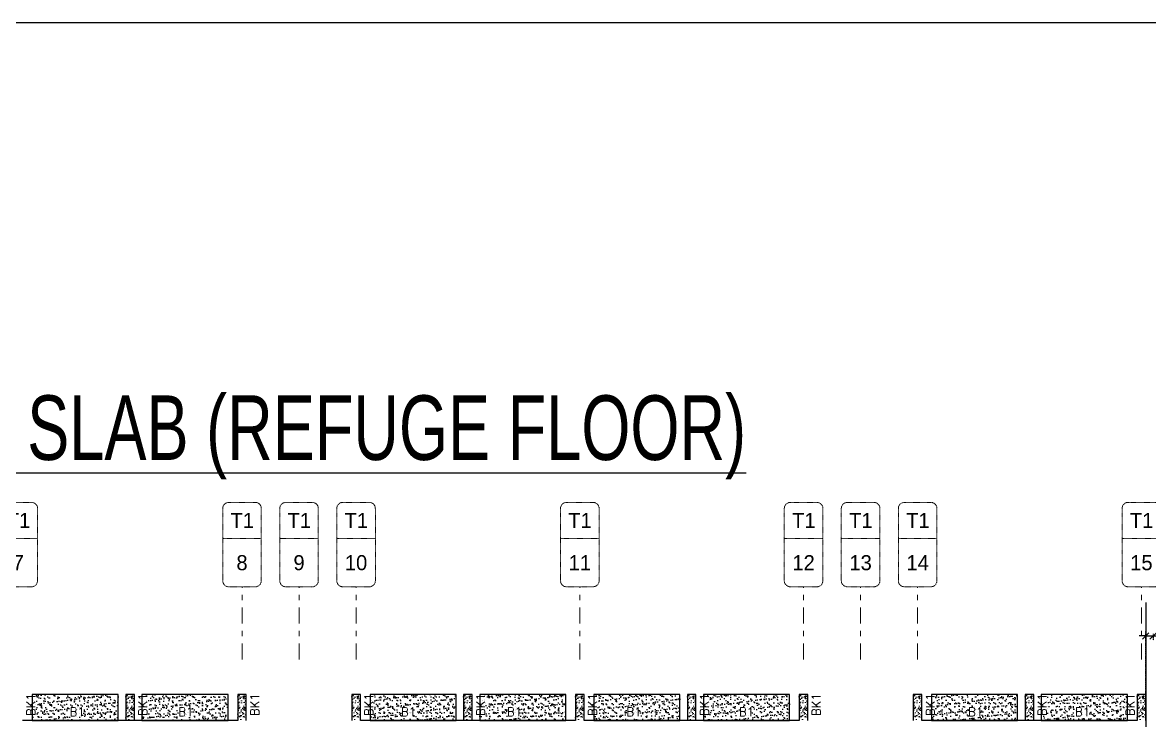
# Model space of a CAD drawing. Header units: millimetres. Extents: x 1078357 to 2594950, y -4969473 to -4636555.
# Drawn here: x 1947776 to 1973964, y -4653204 to -4636994 of the extents above; entities that cross this region are included whole.
import ezdxf
from ezdxf.enums import TextEntityAlignment as Align

# ---------------------------------------------------------------- set-up
doc = ezdxf.new("R2010")
doc.units = ezdxf.units.MM
doc.header["$PDMODE"] = 35
for name, pattern in [('CENTER', [2, 1.25, -0.25, 0.25, -0.25]), ('CONTINOUS', [0]), ('DGN STYLE 7', [8.34, 3.75, -1.67, 1.25, -1.67]), ('DOT', [0.25, 0, -0.25]), ('HIDDEN', [0.375, 0.25, -0.125]), ('New Retail block$0$CONTINOUS', [0])]:
    doc.linetypes.add(name, pattern=pattern)
doc.layers.get('0').update_dxf_attribs({"lineweight": 0})
doc.layers.get('Defpoints').update_dxf_attribs({"lineweight": 0})
for name, color, linetype, lineweight in [('A-_ANOTDIMA_D-', 6, 'Continuous', 13), ('A-_ANOTGRID_E-', 8, 'DGN STYLE 7', 13), ('Boundary', 40, 'Continuous', 30), ('GRID LINE', 8, 'Continuous', 0), ('HATCH', 8, 'Continuous', 30), ('S-NON STR RCC WALL', 8, 'Continuous', 0)]:
    doc.layers.add(name, color=color, linetype=linetype, lineweight=lineweight)
for name, color, linetype in [('B-200x650', 241, 'HIDDEN'), ('EXPANSION JOINT', 10, 'HIDDEN'), ('EXPANTION JOINT', 240, 'Continuous'), ('S TEXT', 7, 'Continuous'), ('S-PROJECTION', 54, 'New Retail block$0$CONTINOUS')]:
    doc.layers.add(name, color=color, linetype=linetype)
doc.styles.add('Roman', font='romans')
doc.styles.add('ROMANS', font='romans.shx', dxfattribs={"width": 0.85})
doc.styles.add('SANSSERIF', font='sas_____.pfb')
doc.styles.get("Standard").update_dxf_attribs({"font": 'Adani Regular.ttf', "height": 500})
doc.dimstyles.new('HARESH', dxfattribs={"dimtxt": 150, "dimasz": 75, "dimexe": 0, "dimexo": 0, "dimgap": 25, "dimtad": 1, "dimdec": 0, "dimdsep": 46, "dimtxsty": 'Roman', "dimblk": 'OBLIQUE', "dimcen": 225, "dimdle": 25, "dimclrd": 2, "dimclre": 2, "dimclrt": 7, "dimadec": 8, "dimazin": 1, "dimtfac": 1, "dimtdec": 0, "dimtmove": 0, "dimatfit": 0, "dimfxl": 1, "dimlwd": -1, "dimlwe": -1, "dimarcsym": 0})

# ---------------------------------------------------------------- blocks, each defined once
blk = doc.blocks.new('_Oblique')
at = {"color": 0, "linetype": 'ByBlock', "lineweight": -2}
blk.add_line((-0.5, -0.5), (0.5, 0.5), dxfattribs=at)
blk = doc.blocks.new('*D1143')
at = {"layer": 'Defpoints', "color": 0, "linetype": 'CONTINOUS', "ltscale": 0.5, "transparency": 16777216}
for p in [(1974051, -4651190, 3), (1974051, -4651241), (1973877, -4653203, 0)]:
    blk.add_point(p, dxfattribs=at)
at = {"layer": 'EXPANTION JOINT', "color": 2, "linetype": 'DOT', "ltscale": 0.5, "transparency": 16777216}
for p, q in [((1973877, -4653203), (1973877, -4651141)), ((1974051, -4651190), (1974051, -4651341))]:
    blk.add_line(p, q, dxfattribs=at)
at = {"layer": 'EXPANTION JOINT', "color": 2, "linetype": 'CONTINOUS', "ltscale": 0.5, "transparency": 16777216}
for p, q in [((1973877, -4651241), (1973727, -4651241)), ((1973877, -4651241), (1974051, -4651241)), ((1974051, -4651241), (1977416, -4651241))]:
    blk.add_line(p, q, dxfattribs=at)
at = {"layer": 'EXPANTION JOINT', "color": 2, "linetype": 'CONTINOUS', "ltscale": 0.5, "transparency": 16777216, "xscale": 150, "yscale": 150, "zscale": 150}
blk.add_blockref('_Oblique', (1973877, -4651241), dxfattribs=at)
at = {"layer": 'EXPANTION JOINT', "color": 2, "linetype": 'CONTINOUS', "ltscale": 0.5, "transparency": 16777216, "xscale": 150, "yscale": 150, "zscale": 150, "rotation": 180}
blk.add_blockref('_Oblique', (1974051, -4651241), dxfattribs=at)
at = {"layer": 'EXPANTION JOINT', "color": 7, "linetype": 'CONTINOUS', "ltscale": 0.5, "transparency": 16777216, "char_height": 225, "attachment_point": 5, "style": 'Roman'}
for s, insert in [('175mm', (1975884, -4651053)), ('EXPANSION JOINT ', (1975884, -4651428))]:
    blk.add_mtext(s, dxfattribs=dict(at, insert=insert))
blk = doc.blocks.new('*D1144')
at = {"layer": 'Defpoints', "color": 0, "linetype": 'CONTINOUS', "ltscale": 0.5, "transparency": 16777216}
for p in [(1974051, -4651190, 3), (1974051, -4651241), (1973877, -4653203, 0)]:
    blk.add_point(p, dxfattribs=at)
at = {"layer": 'EXPANTION JOINT', "color": 2, "linetype": 'DOT', "ltscale": 0.5, "transparency": 16777216}
for p, q in [((1973877, -4653203), (1973877, -4651141)), ((1974051, -4651190), (1974051, -4651341))]:
    blk.add_line(p, q, dxfattribs=at)
at = {"layer": 'EXPANTION JOINT', "color": 2, "linetype": 'CONTINOUS', "ltscale": 0.5, "transparency": 16777216}
for p, q in [((1973877, -4651241), (1973727, -4651241)), ((1973877, -4651241), (1974051, -4651241)), ((1974051, -4651241), (1977416, -4651241))]:
    blk.add_line(p, q, dxfattribs=at)
at = {"layer": 'EXPANTION JOINT', "color": 2, "linetype": 'CONTINOUS', "ltscale": 0.5, "transparency": 16777216, "xscale": 150, "yscale": 150, "zscale": 150}
blk.add_blockref('_Oblique', (1973877, -4651241), dxfattribs=at)
at = {"layer": 'EXPANTION JOINT', "color": 2, "linetype": 'CONTINOUS', "ltscale": 0.5, "transparency": 16777216, "xscale": 150, "yscale": 150, "zscale": 150, "rotation": 180}
blk.add_blockref('_Oblique', (1974051, -4651241), dxfattribs=at)
at = {"layer": 'EXPANTION JOINT', "color": 7, "linetype": 'CONTINOUS', "ltscale": 0.5, "transparency": 16777216, "char_height": 225, "attachment_point": 5, "style": 'Roman'}
for s, insert in [('175mm', (1975884, -4651053)), ('EXPANSION JOINT ', (1975884, -4651428))]:
    blk.add_mtext(s, dxfattribs=dict(at, insert=insert))
blk = doc.blocks.new('Tower grid nomenclature-ex')
at = {"layer": 'A-_ANOTGRID_E-'}
blk.add_lwpolyline([(-1250, -600), (1750, -600, 0.414214), (2000, -350), (2000, 750, 0.414214), (1750, 1000), (-1250, 1000, 0.414214), (-1500, 750), (-1500, -350, 0.414214)], format="xyb", close=True, dxfattribs=at)
blk.add_lwpolyline([(0, 1000), (0, -600)], dxfattribs=at)
at = {"layer": 'A-_ANOTGRID_E-', "flags": 8}
for p in [(-1235, 400), (1788, 400)]:
    blk.add_attdef('GRID', text='', height=625, dxfattribs=at).set_placement(p, align=Align.MIDDLE_CENTER)
blk = doc.blocks.new('T1')
at = {"layer": 'GRID LINE', "linetype": 'DGN STYLE 7', "ltscale": 100, "elevation": 0}
for points in [[(63086, -31827), (63086, -30138)], [(64411, -31827), (64411, -30138)], [(65736, -31827), (65736, -30138)], [(70936, -31827), (70936, -30138)], [(76136, -31827), (76136, -30138)], [(77461, -31827), (77461, -30138)], [(78786, -31827), (78786, -30138)], [(83986, -31827), (83986, -30138)]]:
    blk.add_lwpolyline(points, dxfattribs=at)
at = {"layer": 'GRID LINE'}
ref = blk.add_blockref('Tower grid nomenclature-ex', (57774, -29018, 0), dxfattribs=dict(at, xscale=0.56, yscale=0.56, zscale=0.56, rotation=270))
ref.add_attrib('GRID', '7', dxfattribs={"layer": 'A-_ANOTGRID_E-', "height": 350}).set_placement((57886, -29578, 0), align=Align.MIDDLE_CENTER)
ref.add_attrib('GRID', 'T1', dxfattribs={"layer": 'A-_ANOTGRID_E-', "height": 350}).set_placement((57891, -28598, 0), align=Align.MIDDLE_CENTER)
ref = blk.add_blockref('Tower grid nomenclature-ex', (62974, -29018, 0), dxfattribs=dict(at, xscale=0.56, yscale=0.56, zscale=0.56, rotation=270))
ref.add_attrib('GRID', '8', dxfattribs={"layer": 'A-_ANOTGRID_E-', "height": 350}).set_placement((63086, -29578, 0), align=Align.MIDDLE_CENTER)
ref.add_attrib('GRID', 'T1', dxfattribs={"layer": 'A-_ANOTGRID_E-', "height": 350}).set_placement((63091, -28598, 0), align=Align.MIDDLE_CENTER)
ref = blk.add_blockref('Tower grid nomenclature-ex', (64299, -29018, 0), dxfattribs=dict(at, xscale=0.56, yscale=0.56, zscale=0.56, rotation=270))
ref.add_attrib('GRID', '9', dxfattribs={"layer": 'A-_ANOTGRID_E-', "height": 350}).set_placement((64411, -29578, 0), align=Align.MIDDLE_CENTER)
ref.add_attrib('GRID', 'T1', dxfattribs={"layer": 'A-_ANOTGRID_E-', "height": 350}).set_placement((64416, -28598, 0), align=Align.MIDDLE_CENTER)
ref = blk.add_blockref('Tower grid nomenclature-ex', (65624, -29018, 0), dxfattribs=dict(at, xscale=0.56, yscale=0.56, zscale=0.56, rotation=270))
ref.add_attrib('GRID', '10', dxfattribs={"layer": 'A-_ANOTGRID_E-', "height": 350}).set_placement((65736, -29578, 0), align=Align.MIDDLE_CENTER)
ref.add_attrib('GRID', 'T1', dxfattribs={"layer": 'A-_ANOTGRID_E-', "height": 350}).set_placement((65741, -28598, 0), align=Align.MIDDLE_CENTER)
ref = blk.add_blockref('Tower grid nomenclature-ex', (70824, -29018, 0), dxfattribs=dict(at, xscale=0.56, yscale=0.56, zscale=0.56, rotation=270))
ref.add_attrib('GRID', '11', dxfattribs={"layer": 'A-_ANOTGRID_E-', "height": 350}).set_placement((70936, -29578, 0), align=Align.MIDDLE_CENTER)
ref.add_attrib('GRID', 'T1', dxfattribs={"layer": 'A-_ANOTGRID_E-', "height": 350}).set_placement((70941, -28598, 0), align=Align.MIDDLE_CENTER)
ref = blk.add_blockref('Tower grid nomenclature-ex', (76024, -29018, 0), dxfattribs=dict(at, xscale=0.56, yscale=0.56, zscale=0.56, rotation=270))
ref.add_attrib('GRID', '12', dxfattribs={"layer": 'A-_ANOTGRID_E-', "height": 350}).set_placement((76136, -29578, 0), align=Align.MIDDLE_CENTER)
ref.add_attrib('GRID', 'T1', dxfattribs={"layer": 'A-_ANOTGRID_E-', "height": 350}).set_placement((76141, -28598, 0), align=Align.MIDDLE_CENTER)
ref = blk.add_blockref('Tower grid nomenclature-ex', (77349, -29018, 0), dxfattribs=dict(at, xscale=0.56, yscale=0.56, zscale=0.56, rotation=270))
ref.add_attrib('GRID', '13', dxfattribs={"layer": 'A-_ANOTGRID_E-', "height": 350}).set_placement((77461, -29578, 0), align=Align.MIDDLE_CENTER)
ref.add_attrib('GRID', 'T1', dxfattribs={"layer": 'A-_ANOTGRID_E-', "height": 350}).set_placement((77466, -28598, 0), align=Align.MIDDLE_CENTER)
ref = blk.add_blockref('Tower grid nomenclature-ex', (78674, -29018, 0), dxfattribs=dict(at, xscale=0.56, yscale=0.56, zscale=0.56, rotation=270))
ref.add_attrib('GRID', '14', dxfattribs={"layer": 'A-_ANOTGRID_E-', "height": 350}).set_placement((78786, -29578, 0), align=Align.MIDDLE_CENTER)
ref.add_attrib('GRID', 'T1', dxfattribs={"layer": 'A-_ANOTGRID_E-', "height": 350}).set_placement((78791, -28598, 0), align=Align.MIDDLE_CENTER)
ref = blk.add_blockref('Tower grid nomenclature-ex', (83874, -29018, 0), dxfattribs=dict(at, xscale=0.56, yscale=0.56, zscale=0.56, rotation=270))
ref.add_attrib('GRID', '15', dxfattribs={"layer": 'A-_ANOTGRID_E-', "height": 350}).set_placement((83986, -29578, 0), align=Align.MIDDLE_CENTER)
ref.add_attrib('GRID', 'T1', dxfattribs={"layer": 'A-_ANOTGRID_E-', "height": 350}).set_placement((83991, -28598, 0), align=Align.MIDDLE_CENTER)

msp = doc.modelspace()

# ---------------------------------------------------------------- hatches: boundary and pattern name
at = {"layer": 'HATCH'}
h = msp.add_hatch(dxfattribs=at)
h.set_pattern_fill('AR-SAND', color=8, scale=3, angle=179.97015)
h.set_pattern_definition([(37.4701541, (-916107.12, 9334366.43), (-4.7236114, 146.8264517), [0, -115.824, 0, -129.54, 0, -123.825]), (7.4701541, (-916107.12, 9334366.43), (134.9689868, 214.9772528), [0, -62.484, 0, -104.394, 0, -40.005]), (327.4701541, (-916200.84, 9334366.48), (237.2979035, 0.3075449), [0, -38.1, 0, -137.16, 0, -179.07]), (317.4701541, (-916200.84, 9334366.48), (229.1017424, 66.759465), [0, -19.05, 0, -89.916, 0, -102.87])])
h.paths.add_polyline_path([(1950001.4, -4652603.8), (1948001.4, -4652603.8), (1948001.4, -4653203.8), (1950001.4, -4653203.8)])
h = msp.add_hatch(dxfattribs=at)
h.set_pattern_fill('AR-SAND', color=8, scale=3, angle=179.97015)
h.set_pattern_definition([(37.4701541, (-918657.12, 9334366.43), (-4.7236114, 146.8264517), [0, -115.824, 0, -129.54, 0, -123.825]), (7.4701541, (-918657.12, 9334366.43), (134.9689868, 214.9772528), [0, -62.484, 0, -104.394, 0, -40.005]), (327.4701541, (-918750.84, 9334366.48), (237.2979035, 0.3075449), [0, -38.1, 0, -137.16, 0, -179.07]), (317.4701541, (-918750.84, 9334366.48), (229.1017424, 66.759465), [0, -19.05, 0, -89.916, 0, -102.87])])
h.paths.add_polyline_path([(1952551.4, -4652603.8), (1950551.4, -4652603.8), (1950551.4, -4653203.8), (1952551.4, -4653203.8)])
h = msp.add_hatch(dxfattribs=at)
h.set_pattern_fill('AR-SAND', color=8, scale=3, angle=179.97015)
h.set_pattern_definition([(37.4701541, (-923957.12, 9334366.43), (-4.7236114, 146.8264517), [0, -115.824, 0, -129.54, 0, -123.825]), (7.4701541, (-923957.12, 9334366.43), (134.9689868, 214.9772528), [0, -62.484, 0, -104.394, 0, -40.005]), (327.4701541, (-924050.84, 9334366.48), (237.2979035, 0.3075449), [0, -38.1, 0, -137.16, 0, -179.07]), (317.4701541, (-924050.84, 9334366.48), (229.1017424, 66.759465), [0, -19.05, 0, -89.916, 0, -102.87])])
h.paths.add_polyline_path([(1957851.4, -4652603.8), (1955851.4, -4652603.8), (1955851.4, -4653203.8), (1957851.4, -4653203.8)])
h = msp.add_hatch(dxfattribs=at)
h.set_pattern_fill('AR-SAND', color=8, scale=3, angle=179.97015)
h.set_pattern_definition([(37.4701541, (-926507.12, 9334366.43), (-4.7236114, 146.8264517), [0, -115.824, 0, -129.54, 0, -123.825]), (7.4701541, (-926507.12, 9334366.43), (134.9689868, 214.9772528), [0, -62.484, 0, -104.394, 0, -40.005]), (327.4701541, (-926600.84, 9334366.48), (237.2979035, 0.3075449), [0, -38.1, 0, -137.16, 0, -179.07]), (317.4701541, (-926600.84, 9334366.48), (229.1017424, 66.759465), [0, -19.05, 0, -89.916, 0, -102.87])])
h.paths.add_polyline_path([(1960401.4, -4652603.8), (1958401.4, -4652603.8), (1958401.4, -4653203.8), (1960401.4, -4653203.8)])
h = msp.add_hatch(dxfattribs=at)
h.set_pattern_fill('AR-SAND', color=8, scale=3, angle=179.97015)
h.set_pattern_definition([(37.4701541, (-929157.12, 9334366.43), (-4.7236114, 146.8264517), [0, -115.824, 0, -129.54, 0, -123.825]), (7.4701541, (-929157.12, 9334366.43), (134.9689868, 214.9772528), [0, -62.484, 0, -104.394, 0, -40.005]), (327.4701541, (-929250.84, 9334366.48), (237.2979035, 0.3075449), [0, -38.1, 0, -137.16, 0, -179.07]), (317.4701541, (-929250.84, 9334366.48), (229.1017424, 66.759465), [0, -19.05, 0, -89.916, 0, -102.87])])
h.paths.add_polyline_path([(1963051.4, -4652603.8), (1961051.4, -4652603.8), (1961051.4, -4653203.8), (1963051.4, -4653203.8)])
h = msp.add_hatch(dxfattribs=at)
h.set_pattern_fill('AR-SAND', color=8, scale=3, angle=179.97015)
h.set_pattern_definition([(37.4701541, (-931707.12, 9334366.43), (-4.7236114, 146.8264517), [0, -115.824, 0, -129.54, 0, -123.825]), (7.4701541, (-931707.12, 9334366.43), (134.9689868, 214.9772528), [0, -62.484, 0, -104.394, 0, -40.005]), (327.4701541, (-931800.84, 9334366.48), (237.2979035, 0.3075449), [0, -38.1, 0, -137.16, 0, -179.07]), (317.4701541, (-931800.84, 9334366.48), (229.1017424, 66.759465), [0, -19.05, 0, -89.916, 0, -102.87])])
h.paths.add_polyline_path([(1965601.4, -4652603.8), (1963601.4, -4652603.8), (1963601.4, -4653203.8), (1965601.4, -4653203.8)])
h = msp.add_hatch(dxfattribs=at)
h.set_pattern_fill('AR-SAND', color=8, scale=3, angle=179.97015)
h.set_pattern_definition([(37.4701541, (-937007.12, 9334366.43), (-4.7236114, 146.8264517), [0, -115.824, 0, -129.54, 0, -123.825]), (7.4701541, (-937007.12, 9334366.43), (134.9689868, 214.9772528), [0, -62.484, 0, -104.394, 0, -40.005]), (327.4701541, (-937100.84, 9334366.48), (237.2979035, 0.3075449), [0, -38.1, 0, -137.16, 0, -179.07]), (317.4701541, (-937100.84, 9334366.48), (229.1017424, 66.759465), [0, -19.05, 0, -89.916, 0, -102.87])])
h.paths.add_polyline_path([(1970901.4, -4652603.8), (1968901.4, -4652603.8), (1968901.4, -4653203.8), (1970901.4, -4653203.8)])
h = msp.add_hatch(dxfattribs=at)
h.set_pattern_fill('AR-SAND', color=8, scale=3, angle=179.97015)
h.set_pattern_definition([(37.4701541, (-939557.12, 9334366.43), (-4.7236114, 146.8264517), [0, -115.824, 0, -129.54, 0, -123.825]), (7.4701541, (-939557.12, 9334366.43), (134.9689868, 214.9772528), [0, -62.484, 0, -104.394, 0, -40.005]), (327.4701541, (-939650.84, 9334366.48), (237.2979035, 0.3075449), [0, -38.1, 0, -137.16, 0, -179.07]), (317.4701541, (-939650.84, 9334366.48), (229.1017424, 66.759465), [0, -19.05, 0, -89.916, 0, -102.87])])
h.paths.add_polyline_path([(1973451.4, -4652603.8), (1971451.4, -4652603.8), (1971451.4, -4653203.8), (1973451.4, -4653203.8)])
at = {"layer": 'S-NON STR RCC WALL'}
h = msp.add_hatch(dxfattribs=at)
h.set_pattern_fill('AR-CONC', color=256, angle=180)
h.set_pattern_definition([(50, (-6583668.57, 32902484.41), (182.184669, -15.93908554), [19.05, -209.55]), (355, (-6583668.57, 32902484.4), (-35.2434214, 191.0568452), [15.24, -167.6405842]), (100.4514447, (-6583653.39, 32902483.08), (146.9412471, 175.1177519), [16.1900088, -178.0902446]), (46.1842, (-6583668.57, 32902535.2), (271.0790409, -42.0423279), [28.575, -314.325]), (96.6355576, (-6583645.98, 32902531.7), (237.404134, 247.4261246), [24.2850231, -267.1356082]), (351.1841512, (-6583668.57, 32902535.2), (237.404134, 247.4261246), [22.859967, -251.459732]), (21, (-6583643.17, 32902522.51), (151.61439127, -102.2651982), [19.05, -209.55]), (326, (-6583643.17, 32902522.5), (61.80202835, 184.1879661), [15.24, -167.64]), (71.451445, (-6583630.54, 32902513.99), (213.4164193, 81.9227689), [16.1900088, -178.0899376]), (37.5, (-6583668.57, 32902484.41), (3.08860325, 84.55503887), [0, -165.608, 0, -170.18, 0, -168.275]), (7.5, (-6583668.57, 32902484.41), (66.8196625, 100.18057482), [0, -97.028, 0, -161.798, 0, -64.135]), (327.5, (-6583725.21, 32902484.41), (135.59059517, -5.72874399), [0, -63.5, 0, -198.12, 0, -262.89]), (317.5, (-6583750.61, 32902484.41), (148.1291814, 25.42649103), [0, -82.55, 0, -131.572, 0, -186.69])])
h.paths.add_polyline_path([(1950376.2, -4653203.8), (1950376.2, -4652603.8), (1950176.2, -4652603.8), (1950176.2, -4653203.8), (1950376.2, -4653203.8)], is_closed=False)
h = msp.add_hatch(dxfattribs=at)
h.set_pattern_fill('AR-CONC', color=256, angle=180)
h.set_pattern_definition([(50, (-6581068.57, 32902484.47), (182.184669, -15.93908554), [19.05, -209.55]), (355, (-6581068.57, 32902484.47), (-35.2434214, 191.0568452), [15.24, -167.6405842]), (100.4514447, (-6581053.39, 32902483.14), (146.9412471, 175.1177519), [16.1900088, -178.0902446]), (46.1842, (-6581068.57, 32902535.27), (271.0790409, -42.0423279), [28.575, -314.325]), (96.6355576, (-6581045.98, 32902531.77), (237.404134, 247.4261246), [24.2850231, -267.1356082]), (351.1841512, (-6581068.57, 32902535.27), (237.404134, 247.4261246), [22.859967, -251.459732]), (21, (-6581043.17, 32902522.57), (151.61439127, -102.2651982), [19.05, -209.55]), (326, (-6581043.17, 32902522.57), (61.80202835, 184.1879661), [15.24, -167.64]), (71.451445, (-6581030.54, 32902514.05), (213.4164193, 81.9227689), [16.1900088, -178.0899376]), (37.5, (-6581068.57, 32902484.47), (3.08860325, 84.55503887), [0, -165.608, 0, -170.18, 0, -168.275]), (7.5, (-6581068.57, 32902484.47), (66.8196625, 100.18057482), [0, -97.028, 0, -161.798, 0, -64.135]), (327.5, (-6581125.21, 32902484.47), (135.59059517, -5.72874399), [0, -63.5, 0, -198.12, 0, -262.89]), (317.5, (-6581150.61, 32902484.47), (148.1291814, 25.42649103), [0, -82.55, 0, -131.572, 0, -186.69])])
h.paths.add_polyline_path([(1952976.2, -4653203.7), (1952976.2, -4652603.7), (1952776.2, -4652603.7), (1952776.2, -4653203.7), (1952976.2, -4653203.7)], is_closed=False)
h = msp.add_hatch(dxfattribs=at)
h.set_pattern_fill('AR-CONC', color=256, angle=180)
h.set_pattern_definition([(50, (-6578418.57, 32902484.4), (182.184669, -15.93908554), [19.05, -209.55]), (355, (-6578418.57, 32902484.4), (-35.2434214, 191.0568452), [15.24, -167.6405842]), (100.4514447, (-6578403.39, 32902483.08), (146.9412471, 175.1177519), [16.1900088, -178.0902446]), (46.1842, (-6578418.57, 32902535.2), (271.0790409, -42.0423279), [28.575, -314.325]), (96.6355576, (-6578395.98, 32902531.7), (237.404134, 247.4261246), [24.2850231, -267.1356082]), (351.1841512, (-6578418.57, 32902535.2), (237.404134, 247.4261246), [22.859967, -251.459732]), (21, (-6578393.17, 32902522.5), (151.61439127, -102.2651982), [19.05, -209.55]), (326, (-6578393.17, 32902522.5), (61.80202835, 184.1879661), [15.24, -167.64]), (71.451445, (-6578380.54, 32902513.98), (213.4164193, 81.9227689), [16.1900088, -178.0899376]), (37.5, (-6578418.57, 32902484.404), (3.08860325, 84.55503887), [0, -165.608, 0, -170.18, 0, -168.275]), (7.5, (-6578418.57, 32902484.4), (66.8196625, 100.18057482), [0, -97.028, 0, -161.798, 0, -64.135]), (327.5, (-6578475.21, 32902484.404), (135.59059517, -5.72874399), [0, -63.5, 0, -198.12, 0, -262.89]), (317.5, (-6578500.61, 32902484.4), (148.1291814, 25.42649103), [0, -82.55, 0, -131.572, 0, -186.69])])
h.paths.add_polyline_path([(1955626.2, -4653203.8), (1955626.2, -4652603.8), (1955426.2, -4652603.8), (1955426.2, -4653203.8), (1955626.2, -4653203.8)], is_closed=False)
h = msp.add_hatch(dxfattribs=at)
h.set_pattern_fill('AR-CONC', color=256, angle=180)
h.set_pattern_definition([(50, (-6575818.57, 32902484.41), (182.184669, -15.93908554), [19.05, -209.55]), (355, (-6575818.57, 32902484.4), (-35.2434214, 191.0568452), [15.24, -167.6405842]), (100.4514447, (-6575803.39, 32902483.08), (146.9412471, 175.1177519), [16.1900088, -178.0902446]), (46.1842, (-6575818.57, 32902535.2), (271.0790409, -42.0423279), [28.575, -314.325]), (96.6355576, (-6575795.98, 32902531.7), (237.404134, 247.4261246), [24.2850231, -267.1356082]), (351.1841512, (-6575818.57, 32902535.2), (237.404134, 247.4261246), [22.859967, -251.459732]), (21, (-6575793.17, 32902522.51), (151.61439127, -102.2651982), [19.05, -209.55]), (326, (-6575793.17, 32902522.5), (61.80202835, 184.1879661), [15.24, -167.64]), (71.451445, (-6575780.54, 32902513.99), (213.4164193, 81.9227689), [16.1900088, -178.0899376]), (37.5, (-6575818.57, 32902484.41), (3.08860325, 84.55503887), [0, -165.608, 0, -170.18, 0, -168.275]), (7.5, (-6575818.57, 32902484.41), (66.8196625, 100.18057482), [0, -97.028, 0, -161.798, 0, -64.135]), (327.5, (-6575875.21, 32902484.41), (135.59059517, -5.72874399), [0, -63.5, 0, -198.12, 0, -262.89]), (317.5, (-6575900.61, 32902484.41), (148.1291814, 25.42649103), [0, -82.55, 0, -131.572, 0, -186.69])])
h.paths.add_polyline_path([(1958226.2, -4653203.8), (1958226.2, -4652603.8), (1958026.2, -4652603.8), (1958026.2, -4653203.8), (1958226.2, -4653203.8)], is_closed=False)
h = msp.add_hatch(dxfattribs=at)
h.set_pattern_fill('AR-CONC', color=256, angle=180)
h.set_pattern_definition([(50, (-6573218.55, 32902484.4), (182.184669, -15.93908554), [19.05, -209.55]), (355, (-6573218.55, 32902484.4), (-35.2434214, 191.0568452), [15.24, -167.6405842]), (100.4514447, (-6573203.37, 32902483.08), (146.9412471, 175.1177519), [16.1900088, -178.0902446]), (46.1842, (-6573218.55, 32902535.2), (271.0790409, -42.0423279), [28.575, -314.325]), (96.6355576, (-6573195.96, 32902531.7), (237.404134, 247.4261246), [24.2850231, -267.1356082]), (351.1841512, (-6573218.55, 32902535.2), (237.404134, 247.4261246), [22.859967, -251.459732]), (21, (-6573193.15, 32902522.5), (151.61439127, -102.2651982), [19.05, -209.55]), (326, (-6573193.15, 32902522.5), (61.80202835, 184.1879661), [15.24, -167.64]), (71.451445, (-6573180.52, 32902513.98), (213.4164193, 81.9227689), [16.1900088, -178.0899376]), (37.5, (-6573218.55, 32902484.404), (3.08860325, 84.55503887), [0, -165.608, 0, -170.18, 0, -168.275]), (7.5, (-6573218.55, 32902484.4), (66.8196625, 100.18057482), [0, -97.028, 0, -161.798, 0, -64.135]), (327.5, (-6573275.19, 32902484.404), (135.59059517, -5.72874399), [0, -63.5, 0, -198.12, 0, -262.89]), (317.5, (-6573300.59, 32902484.4), (148.1291814, 25.42649103), [0, -82.55, 0, -131.572, 0, -186.69])])
h.paths.add_polyline_path([(1960826.2, -4653203.8), (1960826.2, -4652603.8), (1960626.2, -4652603.8), (1960626.2, -4653203.8), (1960826.2, -4653203.8)], is_closed=False)
h = msp.add_hatch(dxfattribs=at)
h.set_pattern_fill('AR-CONC', color=256, angle=180)
h.set_pattern_definition([(50, (-6570618.55, 32902484.4), (182.184669, -15.93908554), [19.05, -209.55]), (355, (-6570618.55, 32902484.4), (-35.2434214, 191.0568452), [15.24, -167.6405842]), (100.4514447, (-6570603.37, 32902483.08), (146.9412471, 175.1177519), [16.1900088, -178.0902446]), (46.1842, (-6570618.55, 32902535.2), (271.0790409, -42.0423279), [28.575, -314.325]), (96.6355576, (-6570595.96, 32902531.7), (237.404134, 247.4261246), [24.2850231, -267.1356082]), (351.1841512, (-6570618.55, 32902535.2), (237.404134, 247.4261246), [22.859967, -251.459732]), (21, (-6570593.15, 32902522.5), (151.61439127, -102.2651982), [19.05, -209.55]), (326, (-6570593.15, 32902522.5), (61.80202835, 184.1879661), [15.24, -167.64]), (71.451445, (-6570580.52, 32902513.98), (213.4164193, 81.9227689), [16.1900088, -178.0899376]), (37.5, (-6570618.55, 32902484.404), (3.08860325, 84.55503887), [0, -165.608, 0, -170.18, 0, -168.275]), (7.5, (-6570618.55, 32902484.4), (66.8196625, 100.18057482), [0, -97.028, 0, -161.798, 0, -64.135]), (327.5, (-6570675.19, 32902484.404), (135.59059517, -5.72874399), [0, -63.5, 0, -198.12, 0, -262.89]), (317.5, (-6570700.59, 32902484.4), (148.1291814, 25.42649103), [0, -82.55, 0, -131.572, 0, -186.69])])
h.paths.add_polyline_path([(1963426.2, -4653203.8), (1963426.2, -4652603.8), (1963226.2, -4652603.8), (1963226.2, -4653203.8), (1963426.2, -4653203.8)], is_closed=False)
h = msp.add_hatch(dxfattribs=at)
h.set_pattern_fill('AR-CONC', color=256, angle=180)
h.set_pattern_definition([(50, (-6568018.55, 32902484.4), (182.184669, -15.93908554), [19.05, -209.55]), (355, (-6568018.55, 32902484.4), (-35.2434214, 191.0568452), [15.24, -167.6405842]), (100.4514447, (-6568003.37, 32902483.08), (146.9412471, 175.1177519), [16.1900088, -178.0902446]), (46.1842, (-6568018.55, 32902535.2), (271.0790409, -42.0423279), [28.575, -314.325]), (96.6355576, (-6567995.96, 32902531.7), (237.404134, 247.4261246), [24.2850231, -267.1356082]), (351.1841512, (-6568018.55, 32902535.2), (237.404134, 247.4261246), [22.859967, -251.459732]), (21, (-6567993.15, 32902522.5), (151.61439127, -102.2651982), [19.05, -209.55]), (326, (-6567993.15, 32902522.5), (61.80202835, 184.1879661), [15.24, -167.64]), (71.451445, (-6567980.52, 32902513.98), (213.4164193, 81.9227689), [16.1900088, -178.0899376]), (37.5, (-6568018.55, 32902484.404), (3.08860325, 84.55503887), [0, -165.608, 0, -170.18, 0, -168.275]), (7.5, (-6568018.55, 32902484.4), (66.8196625, 100.18057482), [0, -97.028, 0, -161.798, 0, -64.135]), (327.5, (-6568075.19, 32902484.404), (135.59059517, -5.72874399), [0, -63.5, 0, -198.12, 0, -262.89]), (317.5, (-6568100.59, 32902484.4), (148.1291814, 25.42649103), [0, -82.55, 0, -131.572, 0, -186.69])])
h.paths.add_polyline_path([(1966026.2, -4653203.8), (1966026.2, -4652603.8), (1965826.2, -4652603.8), (1965826.2, -4653203.8), (1966026.2, -4653203.8)], is_closed=False)
h = msp.add_hatch(dxfattribs=at)
h.set_pattern_fill('AR-CONC', color=256, angle=180)
h.set_pattern_definition([(50, (-6565368.57, 32902484.4), (182.184669, -15.93908554), [19.05, -209.55]), (355, (-6565368.57, 32902484.4), (-35.2434214, 191.0568452), [15.24, -167.6405842]), (100.4514447, (-6565353.39, 32902483.08), (146.9412471, 175.1177519), [16.1900088, -178.0902446]), (46.1842, (-6565368.57, 32902535.2), (271.0790409, -42.0423279), [28.575, -314.325]), (96.6355576, (-6565345.98, 32902531.7), (237.404134, 247.4261246), [24.2850231, -267.1356082]), (351.1841512, (-6565368.57, 32902535.2), (237.404134, 247.4261246), [22.859967, -251.459732]), (21, (-6565343.17, 32902522.5), (151.61439127, -102.2651982), [19.05, -209.55]), (326, (-6565343.17, 32902522.5), (61.80202835, 184.1879661), [15.24, -167.64]), (71.451445, (-6565330.54, 32902513.98), (213.4164193, 81.9227689), [16.1900088, -178.0899376]), (37.5, (-6565368.57, 32902484.404), (3.08860325, 84.55503887), [0, -165.608, 0, -170.18, 0, -168.275]), (7.5, (-6565368.57, 32902484.4), (66.8196625, 100.18057482), [0, -97.028, 0, -161.798, 0, -64.135]), (327.5, (-6565425.21, 32902484.404), (135.59059517, -5.72874399), [0, -63.5, 0, -198.12, 0, -262.89]), (317.5, (-6565450.61, 32902484.4), (148.1291814, 25.42649103), [0, -82.55, 0, -131.572, 0, -186.69])])
h.paths.add_polyline_path([(1968676.2, -4653203.8), (1968676.2, -4652603.8), (1968476.2, -4652603.8), (1968476.2, -4653203.8), (1968676.2, -4653203.8)], is_closed=False)
h = msp.add_hatch(dxfattribs=at)
h.set_pattern_fill('AR-CONC', color=256, angle=180)
h.set_pattern_definition([(50, (-6562768.57, 32902484.41), (182.184669, -15.93908554), [19.05, -209.55]), (355, (-6562768.57, 32902484.4), (-35.2434214, 191.0568452), [15.24, -167.6405842]), (100.4514447, (-6562753.39, 32902483.08), (146.9412471, 175.1177519), [16.1900088, -178.0902446]), (46.1842, (-6562768.57, 32902535.2), (271.0790409, -42.0423279), [28.575, -314.325]), (96.6355576, (-6562745.98, 32902531.7), (237.404134, 247.4261246), [24.2850231, -267.1356082]), (351.1841512, (-6562768.57, 32902535.2), (237.404134, 247.4261246), [22.859967, -251.459732]), (21, (-6562743.17, 32902522.51), (151.61439127, -102.2651982), [19.05, -209.55]), (326, (-6562743.17, 32902522.5), (61.80202835, 184.1879661), [15.24, -167.64]), (71.451445, (-6562730.54, 32902513.99), (213.4164193, 81.9227689), [16.1900088, -178.0899376]), (37.5, (-6562768.57, 32902484.41), (3.08860325, 84.55503887), [0, -165.608, 0, -170.18, 0, -168.275]), (7.5, (-6562768.57, 32902484.41), (66.8196625, 100.18057482), [0, -97.028, 0, -161.798, 0, -64.135]), (327.5, (-6562825.21, 32902484.41), (135.59059517, -5.72874399), [0, -63.5, 0, -198.12, 0, -262.89]), (317.5, (-6562850.61, 32902484.41), (148.1291814, 25.42649103), [0, -82.55, 0, -131.572, 0, -186.69])])
h.paths.add_polyline_path([(1971276.2, -4653203.8), (1971276.2, -4652603.8), (1971076.2, -4652603.8), (1971076.2, -4653203.8), (1971276.2, -4653203.8)], is_closed=False)
h = msp.add_hatch(dxfattribs=at)
h.set_pattern_fill('AR-CONC', color=256, angle=180)
h.set_pattern_definition([(50, (-6560168.57, 32902484.4), (182.184669, -15.93908554), [19.05, -209.55]), (355, (-6560168.57, 32902484.4), (-35.2434214, 191.0568452), [15.24, -167.6405842]), (100.4514447, (-6560153.39, 32902483.08), (146.9412471, 175.1177519), [16.1900088, -178.0902446]), (46.1842, (-6560168.57, 32902535.2), (271.0790409, -42.0423279), [28.575, -314.325]), (96.6355576, (-6560145.98, 32902531.7), (237.404134, 247.4261246), [24.2850231, -267.1356082]), (351.1841512, (-6560168.57, 32902535.2), (237.404134, 247.4261246), [22.859967, -251.459732]), (21, (-6560143.17, 32902522.5), (151.61439127, -102.2651982), [19.05, -209.55]), (326, (-6560143.17, 32902522.5), (61.80202835, 184.1879661), [15.24, -167.64]), (71.451445, (-6560130.54, 32902513.98), (213.4164193, 81.9227689), [16.1900088, -178.0899376]), (37.5, (-6560168.57, 32902484.404), (3.08860325, 84.55503887), [0, -165.608, 0, -170.18, 0, -168.275]), (7.5, (-6560168.57, 32902484.4), (66.8196625, 100.18057482), [0, -97.028, 0, -161.798, 0, -64.135]), (327.5, (-6560225.21, 32902484.404), (135.59059517, -5.72874399), [0, -63.5, 0, -198.12, 0, -262.89]), (317.5, (-6560250.61, 32902484.4), (148.1291814, 25.42649103), [0, -82.55, 0, -131.572, 0, -186.69])])
h.paths.add_polyline_path([(1973876.2, -4653203.8), (1973876.2, -4652603.8), (1973676.2, -4652603.8), (1973676.2, -4653203.8), (1973876.2, -4653203.8)], is_closed=False)

# ---------------------------------------------------------------- linework, layer by layer
at = {"layer": 'B-200x650', "linetype": 'CONTINOUS', "ltscale": 700}
for p, q in [((1950376.2, -4652603.8, 0), (1950176.2, -4652603.8, 0)), ((1950176.2, -4652603.8, 0), (1950176.2, -4653203.8)), ((1950376.2, -4653203.8), (1950376.2, -4652603.8, 0)), ((1952976.2, -4652603.7), (1952776.2, -4652603.7)), ((1952776.2, -4652603.7), (1952776.2, -4653203.7, 0)), ((1952976.2, -4653203.7, 0), (1952976.2, -4652603.7)), ((1955626.2, -4652603.8, 0), (1955426.2, -4652603.8, 0)), ((1955426.2, -4652603.8, 0), (1955426.2, -4653203.8)), ((1955626.2, -4653203.8), (1955626.2, -4652603.8, 0)), ((1958226.2, -4652603.8, 0), (1958026.2, -4652603.8, 0)), ((1958026.2, -4652603.8, 0), (1958026.2, -4653203.8)), ((1958226.2, -4653203.8), (1958226.2, -4652603.8, 0)), ((1960826.2, -4652603.8, 0), (1960626.2, -4652603.8, 0)), ((1960626.2, -4652603.8, 0), (1960626.2, -4653203.8)), ((1960826.2, -4653203.8), (1960826.2, -4652603.8, 0)), ((1963426.2, -4652603.8, 0), (1963226.2, -4652603.8, 0)), ((1963226.2, -4652603.8, 0), (1963226.2, -4653203.8)), ((1963426.2, -4653203.8), (1963426.2, -4652603.8, 0)), ((1966026.2, -4652603.7), (1965826.2, -4652603.7)), ((1965826.2, -4652603.7), (1965826.2, -4653203.7, 0)), ((1966026.2, -4653203.7, 0), (1966026.2, -4652603.7)), ((1968676.2, -4652603.8, 0), (1968476.2, -4652603.8, 0)), ((1968476.2, -4652603.8, 0), (1968476.2, -4653203.8)), ((1968676.2, -4653203.8), (1968676.2, -4652603.8, 0)), ((1971276.2, -4652603.8, 0), (1971076.2, -4652603.8, 0)), ((1971076.2, -4652603.8, 0), (1971076.2, -4653203.8)), ((1971276.2, -4653203.8), (1971276.2, -4652603.8, 0)), ((1973876.2, -4652603.8, 0), (1973676.2, -4652603.8, 0)), ((1973676.2, -4652603.8, 0), (1973676.2, -4653203.8)), ((1973876.2, -4653203.8), (1973876.2, -4652603.8, 0)), ((1952776.4, -4653203.8, 0), (1947776.4, -4653203.8, 0)), ((1960626.4, -4653203.8, 0), (1955626.4, -4653203.8, 0)), ((1965826.4, -4653203.8, 0), (1960826.4, -4653203.8, 0)), ((1973676.4, -4653203.8, 0), (1968676.4, -4653203.8, 0))]:
    msp.add_line(p, q, dxfattribs=at)
at = {"layer": 'Boundary', "ltscale": 700, "elevation": 0}
msp.add_lwpolyline([(1919972.4, -4636994.1), (2025785.6, -4636994.1), (2025785.6, -4681423.9), (1919972.4, -4681423.9)], close=True, dxfattribs=at)
at = {"layer": 'EXPANSION JOINT'}
msp.add_line((1973876.4, -4650463.8, 0), (1973876.4, -4670796.3, 0), dxfattribs=at)
msp.add_line((1973876.4, -4650463.8, 0), (1973876.4, -4670796.3, 0), dxfattribs=at)
at = {"layer": 'S-PROJECTION', "elevation": 0}
for points in [[(1950001.4, -4652603.8), (1948001.4, -4652603.8), (1948001.4, -4653203.8), (1950001.4, -4653203.8)], [(1952551.4, -4652603.8), (1950551.4, -4652603.8), (1950551.4, -4653203.8), (1952551.4, -4653203.8)], [(1957851.4, -4652603.8), (1955851.4, -4652603.8), (1955851.4, -4653203.8), (1957851.4, -4653203.8)], [(1960401.4, -4652603.8), (1958401.4, -4652603.8), (1958401.4, -4653203.8), (1960401.4, -4653203.8)], [(1963051.4, -4652603.8), (1961051.4, -4652603.8), (1961051.4, -4653203.8), (1963051.4, -4653203.8)], [(1965601.4, -4652603.8), (1963601.4, -4652603.8), (1963601.4, -4653203.8), (1965601.4, -4653203.8)], [(1970901.4, -4652603.8), (1968901.4, -4652603.8), (1968901.4, -4653203.8), (1970901.4, -4653203.8)], [(1973451.4, -4652603.8), (1971451.4, -4652603.8), (1971451.4, -4653203.8), (1973451.4, -4653203.8)]]:
    msp.add_lwpolyline(points, close=True, dxfattribs=at)

# ---------------------------------------------------------------- block references
at = {"layer": 'A-_ANOTDIMA_D-', "color": 2, "linetype": 'CENTER', "ltscale": 700}
msp.add_blockref('T1', (1889790.7, -4619961.1, 0), dxfattribs=at)

# ---------------------------------------------------------------- texts
at = {"layer": 'B-200x650', "linetype": 'CONTINOUS', "ltscale": 700, "style": 'ROMANS'}
for p in [(1948071.9, -4653103.4, 50), (1950671.9, -4653103.4, 50), (1953271.9, -4653103.4, 50), (1955921.9, -4653103.4, 50), (1958521.9, -4653103.4, 50), (1961121.9, -4653103.4, 50), (1963721.9, -4653103.4, 50), (1966321.9, -4653103.4, 50), (1968971.9, -4653103.4, 50), (1971571.9, -4653103.4, 50), (1973613.4, -4653103.4, 50)]:
    msp.add_text('BK1', height=200, rotation=90, dxfattribs=at).set_placement(p)
at = {"layer": 'B-200x650', "linetype": 'HIDDEN', "ltscale": 500, "style": 'ROMANS'}
for p in [(1948870.7, -4653103.4, -2.7), (1951394.4, -4653103.4, -2.7), (1956568, -4653103.4, -2.7), (1959032.4, -4653103.4, -2.7), (1961808.2, -4653103.4, -2.7), (1964425.5, -4653103.4, -2.7), (1969749, -4653103.4, -2.7), (1972233.8, -4653103.4, -2.7)]:
    msp.add_text('B1', height=200, rotation=359.99906, dxfattribs=at).set_placement(p)
at = {"layer": 'S TEXT', "color": 1, "extrusion": (-1.33677e-08, 3.74197e-09, 1), "style": 'SANSSERIF', "width": 0.7}
msp.add_text('%%U(TOWER 1)- 10TH FLOOR ROOF SLAB (REFUGE FLOOR)', height=1500, dxfattribs=at).set_placement((1925232, -4647153.4, 0.2))

# ---------------------------------------------------------------- dimensions: what is measured, and where the dimension line sits
at = {"layer": 'EXPANTION JOINT', "linetype": 'CONTINOUS', "ltscale": 0.5}
for picture in ['*D1143', '*D1144']:
    dim = msp.add_linear_dim(base=(1974051.4, -4651240.6, -2.8), p1=(1973876.5, -4653203.5, -2.8), p2=(1974051.4, -4651190.2, 0), text='175mm\\XEXPANSION JOINT ', dimstyle='HARESH', override={"dimtxt": 225, "dimasz": 150, "dimexe": 100, "dimgap": 75, "dimtxsty": 'Roman', "dimdle": 1, "dimfxl": 500, "dimarcsym": 1}, dxfattribs=at)
    dim.commit()
    dim.dimension.update_dxf_attribs({"geometry": picture, "text_midpoint": (1975883.6, -4651240.6, -2.8)})

doc.saveas('drawing.dxf')
